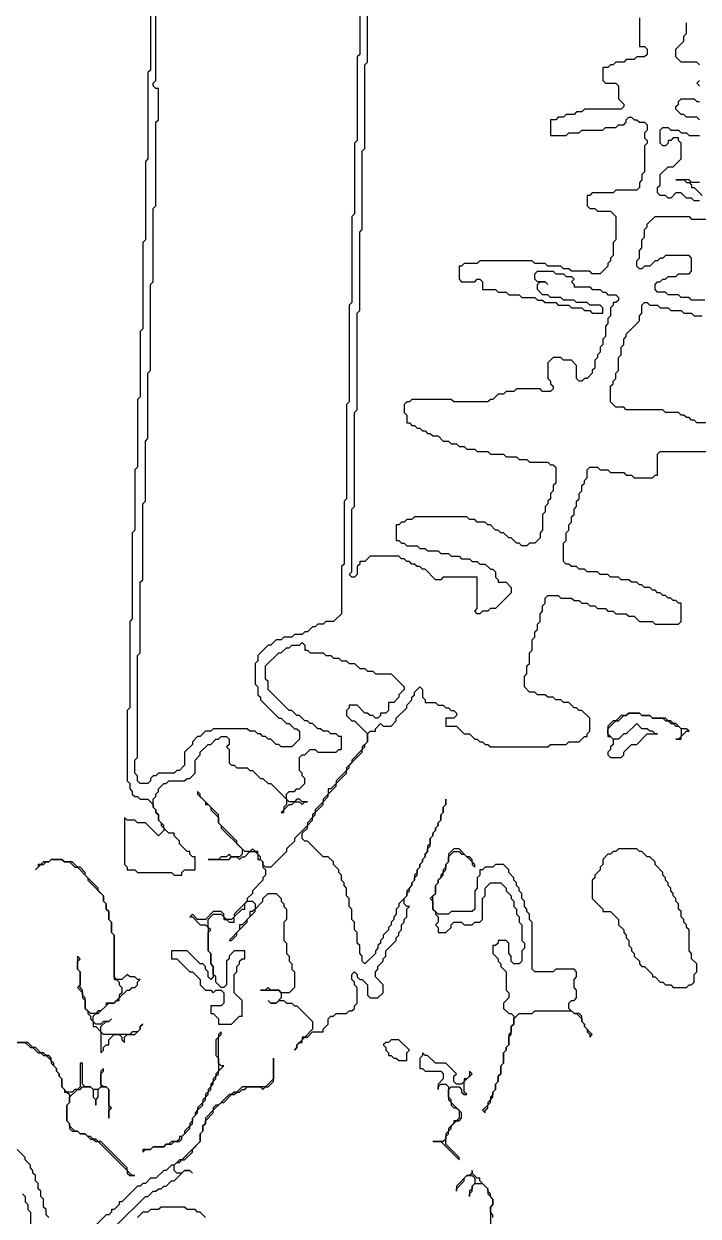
# Model space of a CAD drawing. Header units: metres. Extents: x 0 to 500, y 0 to 703.
# Drawn here: x 408.6 to 440.8, y 111.7 to 168.7 of the extents above; entities that cross this region are included whole.
import ezdxf

# ---------------------------------------------------------------- set-up
doc = ezdxf.new("R2010")
doc.units = ezdxf.units.M

msp = doc.modelspace()

# ---------------------------------------------------------------- linework, layer by layer
for points in [[(438, 169), (438, 167.625), (438.25, 167.625), (438.375, 167.5), (438.375, 167.25), (438.25, 167.125), (437.875, 167.125), (437.75, 167), (437.375, 167), (437.25, 166.875), (436.875, 166.875), (436.75, 166.75), (436.625, 166.75), (436.5, 166.625), (436.25, 166.625), (436.25, 166), (436.375, 165.875), (436.875, 165.875), (437, 165.75), (437, 165.125), (437.25, 164.875), (437.25, 164.75), (437.125, 164.625), (435.375, 164.625), (435.25, 164.5), (435, 164.5), (434.875, 164.375), (434.5, 164.375), (434.375, 164.25), (434.125, 164.25), (434, 164.125), (433.75, 164.125), (433.75, 163.375), (434.5, 163.375), (434.625, 163.5), (435.125, 163.5), (435.25, 163.625), (436.25, 163.625), (436.375, 163.75), (436.875, 163.75), (437, 163.875), (437.25, 163.875), (437.375, 164), (437.375, 164.125), (437.5, 164.25), (437.625, 164.25), (437.75, 164.125), (437.875, 164.125), (438, 164), (438.25, 164), (438.375, 163.875), (438.375, 163.625), (438.25, 163.5), (438.25, 163.25), (438.375, 163.125), (438.375, 163), (438.25, 162.875), (438.25, 161.625), (438.125, 161.5), (438.125, 161.25), (438, 161.125), (438, 160.875), (437.875, 160.75), (436.875, 160.75), (436.75, 160.625), (435.75, 160.625), (435.625, 160.5), (435.5, 160.5), (435.5, 160), (435.625, 159.875), (435.875, 159.875), (436, 159.75), (436.625, 159.75), (436.875, 159.5), (436.875, 158.375), (436.75, 158.25), (436.75, 157.625), (436.625, 157.5), (436.625, 157.375), (436.5, 157.25), (436.5, 157.125), (436.125, 156.75), (435.75, 156.75), (435.625, 156.875), (434.75, 156.875), (434.625, 157), (434.375, 157), (434.25, 157.125), (433.625, 157.125), (433.5, 157.25), (433, 157.25), (432.875, 157.375), (430.375, 157.375), (430.25, 157.25), (429.625, 157.25), (429.5, 157.125), (429.375, 157.125), (429.375, 156.5), (429.5, 156.375), (430.125, 156.375), (430.25, 156.5), (430.375, 156.5), (430.5, 156.375), (430.5, 156), (431.125, 156), (431.25, 155.875), (431.625, 155.875), (431.75, 155.75), (432.25, 155.75), (432.375, 155.625), (433, 155.625), (433.125, 155.5), (433.375, 155.5), (433.5, 155.375), (434, 155.375), (434.125, 155.25), (434.625, 155.25), (434.75, 155.125), (435.25, 155.125), (435.375, 155), (435.625, 155), (435.75, 154.875), (436.25, 154.875), (436.25, 155.125), (436.125, 155.25), (435.625, 155.25), (435.5, 155.375), (435, 155.375), (434.875, 155.5), (434.375, 155.5), (434.25, 155.625), (433.75, 155.625), (433.625, 155.75), (433.375, 155.75), (433.125, 156), (433.125, 156.25), (433.25, 156.375), (433.5, 156.375), (433.625, 156.25), (433.5, 156.375), (433.125, 156.375), (433, 156.5), (433, 156.75), (433.125, 156.875), (433.875, 156.875), (434, 156.75), (434.375, 156.75), (434.5, 156.625), (434.75, 156.625), (434.875, 156.5), (434.75, 156.375), (434.875, 156.25), (434.875, 156.125), (435.625, 156.125), (435.75, 156), (436.125, 156), (436.25, 155.875), (436.375, 155.875), (436.5, 155.75), (436.875, 155.75), (437, 155.625), (437, 155.5), (436.875, 155.375), (436.75, 155.375), (436.75, 155.25), (436.625, 155.125), (436.625, 154.75), (436.5, 154.625), (436.5, 154.375), (436.375, 154.25), (436.375, 153.75), (436.25, 153.625), (436.25, 153.375), (436.125, 153.25), (436.125, 153), (436, 152.875), (436, 152.75), (435.875, 152.625), (435.875, 152.25), (435.75, 152.125), (435.75, 152), (435.5, 151.75), (435.375, 151.75), (435.25, 151.625), (435.125, 151.625), (435, 151.75), (435, 152.375), (434.75, 152.625), (434.375, 152.625), (434.25, 152.75), (433.875, 152.75), (433.625, 152.5), (433.625, 151.75), (433.75, 151.625), (433.75, 151.5), (433.875, 151.375), (433.875, 151.25), (433.75, 151.125), (433.375, 151.125), (433.25, 151.25), (432.125, 151.25), (432, 151.125), (431.625, 151.125), (431.5, 151), (431.25, 151), (431, 150.75), (430.875, 150.75), (430.75, 150.625), (429.125, 150.625), (429, 150.75), (427.125, 150.75), (427, 150.625), (426.875, 150.625), (426.75, 150.5), (426.75, 150.125), (426.875, 150), (426.875, 149.625), (427, 149.625), (427.125, 149.5), (427.25, 149.5), (427.375, 149.375), (427.5, 149.375), (427.625, 149.25), (427.75, 149.25), (427.875, 149.125), (428, 149.125), (428.125, 149), (428.375, 149), (428.625, 148.75), (428.875, 148.75), (429, 148.625), (429.25, 148.625), (429.375, 148.5), (429.625, 148.5), (429.75, 148.375), (430.125, 148.375), (430.25, 148.25), (430.75, 148.25), (430.875, 148.125), (431.5, 148.125), (431.625, 148), (432.125, 148), (432.25, 147.875), (432.625, 147.875), (432.75, 147.75), (433.625, 147.75), (433.75, 147.625), (433.875, 147.625), (434, 147.5), (434, 146.75), (433.875, 146.625), (433.875, 146.375), (433.75, 146.25), (433.75, 146), (433.625, 145.875), (433.625, 145.75), (433.5, 145.625), (433.5, 145.375), (433.375, 145.25), (433.375, 144.5), (433.25, 144.375), (433.25, 144.125), (433, 143.875), (432.75, 143.875), (432.625, 143.75), (432.375, 143.75), (432.25, 143.875), (432.125, 143.875), (431.875, 144.125), (431.75, 144.125), (431.5, 144.375), (431.375, 144.375), (431.25, 144.5), (431.125, 144.5), (430.875, 144.75), (430.75, 144.75), (430.625, 144.875), (430.25, 144.875), (430.125, 145), (429.875, 145), (429.75, 145.125), (427.25, 145.125), (427.125, 145), (426.875, 145), (426.75, 144.875), (426.625, 144.875), (426.5, 144.75), (426.375, 144.75), (426.375, 144), (426.5, 144), (426.625, 143.875), (426.75, 143.875), (426.875, 143.75), (427.375, 143.75), (427.5, 143.625), (427.75, 143.625), (427.875, 143.5), (428.375, 143.5), (428.5, 143.375), (428.875, 143.375), (429, 143.25), (429.375, 143.25), (429.5, 143.125), (429.875, 143.125), (430, 143), (430.25, 143), (430.375, 142.875), (430.625, 142.875), (430.875, 142.625), (431, 142.625), (431.125, 142.5), (431.125, 142.25), (431.25, 142.125), (431.25, 142), (431.625, 142), (431.875, 141.75), (431.875, 141.5), (431.125, 140.75), (430.875, 140.75), (430.75, 140.625), (430.5, 140.625), (430.375, 140.5), (430.25, 140.5), (430.125, 140.625), (430.25, 140.75), (430.25, 142.25), (428.625, 142.25), (428.5, 142.125), (428.25, 142.125), (427.75, 142.625), (427.625, 142.625), (427.5, 142.75), (427.375, 142.75), (427.25, 142.875), (427.125, 142.875), (427, 143), (426.875, 143), (426.75, 143.125), (426.625, 143.125), (426.5, 143.25), (425.125, 143.25), (424.875, 143), (424.625, 143), (424.625, 142.875), (424.5, 142.75), (424.5, 142.375), (424.375, 142.25), (424.25, 142.25), (424.125, 142.375), (424.25, 142.5), (424.25, 145.5), (424.375, 145.625), (424.375, 150.125), (424.5, 150.25), (424.5, 154.875), (424.625, 155), (424.625, 158.75), (424.75, 158.875), (424.75, 162.625), (424.875, 162.75), (424.875, 166.75), (425, 166.875), (425, 173.125)], [(424.625, 170.5), (424.625, 167.25), (424.5, 167.125), (424.5, 163.125), (424.375, 163), (424.375, 159.625), (424.25, 159.5), (424.25, 155.375), (424.125, 155.25), (424.125, 150.625), (424, 150.5), (424, 146), (423.875, 145.875), (423.875, 142.875), (423.75, 142.75), (423.75, 140.5), (423.375, 140.125), (423, 140.125), (422.875, 140), (422.625, 140), (422.5, 139.875), (422.375, 139.875), (422.125, 139.625), (422, 139.625), (421.875, 139.5), (421.5, 139.5), (421.375, 139.375), (421, 139.375), (420.875, 139.25), (420.625, 139.25), (420.375, 139), (420.25, 139), (419.75, 138.5), (419.75, 138.25), (419.625, 138.125), (419.625, 137.125), (419.75, 137), (419.75, 136.625), (419.875, 136.5), (419.875, 136.375), (420.75, 135.5), (420.875, 135.5), (421.125, 135.25), (421.25, 135.25), (421.5, 135), (421.625, 135), (421.75, 134.875), (421.75, 134.5), (421.375, 134.125), (420.875, 134.125), (420.75, 134.25), (420.625, 134.25), (420.375, 134.5), (420.25, 134.5), (420.125, 134.625), (420, 134.625), (419.875, 134.75), (419.75, 134.75), (419.625, 134.875), (419.375, 134.875), (419.25, 135), (417.625, 135), (417.5, 134.875), (417.25, 134.875), (417, 134.625), (416.875, 134.625), (416.625, 134.375), (416.625, 134.25), (416.25, 133.875), (416.25, 133.25), (416, 133), (415.875, 133), (415.75, 132.875), (415, 132.875), (414.875, 132.75), (414.75, 132.75), (414.625, 132.625), (414.625, 132.5), (414.5, 132.375), (414.125, 132.375), (414, 132.5), (414, 132.75), (413.875, 132.875), (413.875, 133.5), (414, 133.625), (414, 138.5), (414.125, 138.625), (414.125, 142), (414.25, 142.125), (414.25, 145.75), (414.375, 145.875), (414.375, 148.75), (414.5, 148.875), (414.5, 152), (414.625, 152.125), (414.625, 156.25), (414.75, 156.375), (414.75, 159.875), (414.875, 160), (414.875, 164), (415, 164.125), (415, 165.625), (414.875, 165.625), (414.75, 165.75), (414.75, 165.875), (414.875, 166), (414.875, 169.375)], [(414.625, 169.625), (414.625, 166.5), (414.5, 166.375), (414.5, 162.25), (414.375, 162.125), (414.375, 158.375), (414.25, 158.25), (414.25, 154.125), (414.125, 154), (414.125, 150.875), (414, 150.75), (414, 147.5), (413.875, 147.375), (413.875, 144.5), (413.75, 144.375), (413.75, 140.25), (413.625, 140.125), (413.625, 136), (413.5, 135.875), (413.5, 132.5), (413.625, 132.375), (413.625, 132.125), (413.75, 132), (413.75, 131.875), (413.875, 131.75), (414, 131.75), (414.125, 131.625), (414.5, 131.625), (414.75, 131.375), (414.75, 131.25), (414.875, 131.125), (414.875, 131), (415, 130.875), (415, 130.625), (415.125, 130.5), (415.125, 130.375), (415.25, 130.25), (415.25, 130.125), (415, 129.875), (414.375, 130.5), (414, 130.5), (413.875, 130.625), (413.5, 130.625), (413.375, 130.75), (413.375, 128.5), (413.5, 128.375), (413.5, 128.25), (413.875, 128.25), (414, 128.125), (415.625, 128.125), (415.75, 128), (416.125, 128), (416.125, 128.125), (416.25, 128.25), (416.75, 128.25), (416.75, 128.875), (416.625, 128.875), (416.5, 129), (416.5, 129.125), (416.375, 129.125), (416, 129.5), (416, 129.625), (415.75, 129.875), (415.75, 130), (415.5, 130), (415.25, 130.25), (415.25, 130.375), (415, 130.625), (415, 130.875), (414.875, 131), (414.875, 131.125), (414.75, 131.25), (414.75, 131.625), (414.875, 131.75), (414.875, 131.875), (415, 132), (415, 132.125), (415.25, 132.375), (415.375, 132.375), (415.5, 132.5), (416.25, 132.5), (416.375, 132.625), (416.5, 132.625), (416.75, 132.875), (416.75, 133.5), (417, 133.75), (417, 133.875), (417.375, 134.25), (417.5, 134.25), (417.75, 134.5), (417.875, 134.5), (418, 134.625), (418.25, 134.625), (418.375, 134.5), (418.375, 134.25), (418.25, 134.125), (418.375, 134), (418.375, 133.375), (418.5, 133.25), (418.625, 133.25), (418.75, 133.125), (419.25, 133.125), (419.375, 133), (419.5, 133), (419.875, 132.625), (420, 132.625), (420.25, 132.375), (420.375, 132.375), (421.125, 131.625), (421.125, 131.375), (421, 131.25), (421, 131.125), (420.875, 131), (421, 131), (421, 131.125), (421.25, 131.375), (421.375, 131.375), (421.5, 131.5), (421.75, 131.5), (421.875, 131.375), (422, 131.5), (422.125, 131.5), (421.875, 131.5), (421.75, 131.625), (421.625, 131.625), (421.5, 131.5), (421.25, 131.5), (421.125, 131.625), (421.125, 131.875), (421.25, 132), (421.5, 132), (421.625, 132.125), (421.75, 132.125), (422, 132.375), (422, 132.625), (421.875, 132.75), (421.875, 132.875), (421.75, 133), (421.75, 133.625), (421.875, 133.75), (422, 133.75), (422.25, 134), (422.5, 134), (422.625, 133.875), (423.5, 133.875), (423.625, 134), (423.75, 134), (423.75, 134.625), (423.625, 134.625), (423.5, 134.75), (423.25, 134.75), (423.125, 134.875), (422.875, 134.875), (422.75, 135), (422.625, 135), (422.375, 135.25), (422.25, 135.25), (422.125, 135.375), (422, 135.375), (421.75, 135.625), (421.625, 135.625), (421.375, 135.875), (421.25, 135.875), (420.25, 136.875), (420.25, 137.25), (420.125, 137.375), (420.125, 138), (420.75, 138.625), (420.875, 138.625), (421.125, 138.875), (421.25, 138.875), (421.375, 139), (421.75, 139), (421.875, 139.125), (422, 139), (422, 138.75), (422.125, 138.75), (422.25, 138.625), (422.875, 138.625), (423, 138.5), (423.25, 138.5), (423.375, 138.375), (423.625, 138.375), (423.75, 138.25), (424, 138.25), (424.125, 138.125), (424.375, 138.125), (424.625, 137.875), (424.875, 137.875), (425, 137.75), (425.25, 137.75), (425.375, 137.625), (426.125, 137.625), (426.75, 137), (426.75, 136.875), (426.5, 136.625), (426.5, 136.5), (426.25, 136.25), (426, 136.25), (426, 135.875), (425.875, 135.75), (425.625, 135.75), (425.625, 135.625), (425.5, 135.5), (425.375, 135.5), (425.25, 135.625), (425.125, 135.625), (425, 135.75), (424.875, 135.75), (424.5, 136.125), (424.125, 136.125), (424.125, 136), (424, 135.875), (424, 135.625), (424.25, 135.375), (424.375, 135.375), (425, 134.75), (425, 134.375), (424.75, 134.125), (424.75, 134), (424.25, 133.5), (424.25, 133.375), (424, 133.125), (424, 133), (423.5, 132.5), (423.5, 132.375), (423.25, 132.125), (423.125, 132.125), (423.125, 131.875), (422.875, 131.625), (422.875, 131.5), (422.5, 131.125), (422.5, 131), (422.375, 130.875), (422.375, 130.75), (422.125, 130.5), (422.125, 130.375), (421.5, 129.75), (421.5, 129.625), (421.125, 129.25), (421.125, 129.125), (420.375, 128.375), (420.125, 128.375), (420, 128.5), (420, 128.625), (419.875, 128.75), (419.875, 128.875), (419.75, 129), (419.75, 129.125), (419.625, 129.125), (419.5, 129.25), (419.375, 129.125), (419.125, 129.125), (418.75, 129.5), (418.75, 129.625), (417.875, 130.5), (417.875, 130.875), (417, 131.75), (417, 131.875), (416.875, 132), (416.875, 131.875), (417.25, 131.5), (417.25, 131.375), (417.375, 131.375), (417.5, 131.25), (417.5, 131.125), (417.875, 130.75), (417.875, 130.5), (418, 130.375), (418, 130.25), (419, 129.25), (419, 129), (418.875, 128.875), (418.5, 128.875), (418.375, 129), (418.25, 128.875), (418, 128.875), (417.875, 128.75), (417.375, 128.75), (418.375, 128.75), (418.5, 128.875), (418.75, 128.875), (418.875, 128.75), (419, 128.875), (419.125, 128.875), (419.375, 129.125), (419.625, 129.125), (419.75, 129), (419.75, 128.75), (419.875, 128.75), (420, 128.625), (420, 128.375), (420.125, 128.25), (420.125, 128), (420, 127.875), (420, 127.75), (419.5, 127.25), (419.5, 127.125), (419.25, 126.875), (419.25, 126.75), (418.625, 126.125), (418.625, 126), (418.5, 125.875), (418.25, 125.875), (418.125, 126), (418.125, 126.125), (418, 126.25), (417.625, 126.25), (417.25, 125.875), (416.875, 125.875), (416.625, 126.125), (416.5, 126), (416.625, 126), (417, 125.625), (417.25, 125.625), (417.375, 125.5), (417.375, 124.375), (417.5, 124.25), (417.5, 123.75), (417.625, 123.625), (417.625, 123.125), (417.5, 123), (417.375, 123.125), (417.375, 123.375), (417.25, 123.5), (417.25, 123.625), (417.125, 123.75), (417, 123.75), (416.375, 124.375), (415.625, 124.375), (415.625, 124), (415.875, 124), (416.5, 123.375), (416.625, 123.375), (417, 123), (417, 122.75), (417.25, 122.5), (417.5, 122.5), (417.625, 122.375), (417.75, 122.5), (418, 122.5), (418.125, 122.375), (418.125, 121.875), (418, 121.75), (417.5, 121.75), (417.5, 121.375), (417.625, 121.375), (417.875, 121.125), (417.875, 120.875), (418.5, 120.875), (418.875, 121.25), (419, 121.25), (419, 122), (418.625, 122.375), (418.625, 123.25), (418.75, 123.375), (418.75, 123.625), (418.875, 123.75), (418.875, 123.875), (419, 124), (419.125, 124), (419.125, 124.375), (418.625, 124.375), (418.375, 124.125), (418.375, 124), (418.25, 123.875), (418.25, 122.75), (418.125, 122.625), (418, 122.625), (417.75, 122.875), (417.75, 123.125), (417.625, 123.25), (417.625, 123.625), (417.5, 123.75), (417.5, 124.25), (417.375, 124.375), (417.375, 125.25), (417.5, 125.375), (417.375, 125.5), (417.375, 125.875), (417.625, 126.125), (418, 126.125), (418.125, 126), (418.125, 125.875), (418.25, 125.875), (418.375, 125.75), (418.625, 125.75), (418.625, 126), (419, 126.375), (419.125, 126.375), (419.125, 126.625), (419.25, 126.75), (419.5, 126.75), (419.625, 126.625), (419.625, 126.375), (419.5, 126.25), (419.375, 126.25), (419.375, 126), (419, 125.625), (418.875, 125.625), (418.875, 125.375), (418.375, 124.875), (418.5, 124.875), (418.75, 125.125), (418.75, 125.25), (419.25, 125.75), (419.25, 125.875), (419.625, 126.25), (419.625, 126.375), (420, 126.75), (420, 126.875), (420.25, 127.125), (420.625, 127.125), (420.875, 126.875), (420.875, 126.75), (421, 126.625), (421, 126.5), (421.125, 126.375), (421.125, 125.875), (421, 125.75), (421, 124.875), (421.125, 124.75), (421.125, 124.25), (421.25, 124.125), (421.25, 123.875), (421.375, 123.75), (421.375, 123.5), (421.5, 123.375), (421.5, 122.625), (421.25, 122.375), (420.875, 122.375), (420.75, 122.5), (420.375, 122.5), (420.25, 122.625), (420.125, 122.5), (419.875, 122.5), (420.75, 122.5), (420.875, 122.375), (420.875, 122.125), (420.625, 121.875), (420.375, 121.875), (420.25, 122), (420.375, 121.875), (420.625, 121.875), (420.75, 122), (421, 122), (421.125, 121.875), (421.375, 121.875), (421.5, 121.75), (421.625, 121.75), (422.375, 121), (422.375, 120.625), (422, 120.25), (421.875, 120.25), (421.875, 120.125), (421.625, 119.875), (421.625, 119.75), (421.5, 119.625), (421.625, 119.75), (421.625, 119.875), (421.75, 120), (421.875, 120), (421.875, 120.125), (422, 120.25), (422.125, 120.25), (422.375, 120.5), (422.875, 120.5), (422.875, 120.625), (423.125, 120.875), (423.125, 121.125), (423.25, 121.25), (423.375, 121.25), (423.5, 121.375), (424, 121.375), (424.125, 121.5), (424.25, 121.5), (424.375, 121.625), (424.375, 121.75), (424.5, 121.875), (424.5, 122.625), (424.375, 122.75), (424.375, 122.875), (424.25, 123), (424.25, 123.25), (424.375, 123.375), (424.5, 123.25), (424.5, 123.125), (424.625, 123), (424.75, 123), (425, 122.75), (425, 122.25), (425.125, 122.125), (425.5, 122.125), (425.75, 122.375), (425.75, 122.75), (425.375, 123.125), (425.375, 123.375), (425.5, 123.5), (425.5, 123.625), (425.75, 123.875), (425.75, 124), (425.875, 124.125), (425.875, 124.375), (426.375, 124.875), (426.375, 125), (426.5, 125.125), (426.5, 125.25), (426.625, 125.375), (426.625, 125.625), (426.75, 125.75), (426.75, 125.875), (426.875, 126), (426.875, 126.375), (427, 126.5), (426.875, 126.5), (426.75, 126.625), (426.75, 126.875), (426.875, 127), (426.875, 127.125), (427, 127.25), (427, 127.375), (427.125, 127.5), (427.125, 127.625), (427.25, 127.75), (427.25, 127.875), (427.375, 128), (427.375, 128.25), (427.5, 128.375), (427.5, 128.5), (427.625, 128.625), (427.625, 128.75), (427.75, 128.875), (427.75, 129), (427.875, 129.125), (427.875, 129.25), (428, 129.375), (428, 129.75), (428.125, 129.875), (428.125, 130), (428.25, 130.125), (428.25, 130.25), (428.375, 130.375), (428.375, 130.5), (428.5, 130.625), (428.5, 130.875), (428.625, 131), (428.625, 131.25), (428.75, 131.375), (428.75, 131.625), (428.75, 131.375), (428.625, 131.25), (428.625, 131), (428.5, 130.875), (428.5, 130.625), (428.375, 130.5), (428.375, 130.375), (428.25, 130.25), (428.25, 130.125), (428.125, 130), (428.125, 129.875), (428, 129.75), (428, 129.5), (427.875, 129.375), (427.875, 129.125), (427.75, 129), (427.75, 128.875), (427.625, 128.75), (427.625, 128.625), (427.5, 128.5), (427.5, 128.375), (427.375, 128.25), (427.375, 128.125), (427.25, 128), (427.25, 127.75), (427.125, 127.625), (427.125, 127.5), (426.875, 127.25), (426.875, 127), (426.5, 126.625), (426.5, 126.5), (426.375, 126.375), (426.375, 126.125), (426.25, 126), (426.25, 125.875), (426.125, 125.75), (426.125, 125.625), (426, 125.5), (426, 125.375), (425.75, 125.125), (425.75, 125), (425.625, 124.875), (425.625, 124.75), (425.5, 124.625), (425.5, 124.5), (425.375, 124.375), (425.375, 124.25), (424.875, 123.75), (424.75, 123.875), (424.75, 124.125), (424.625, 124.25), (424.625, 124.625), (424.5, 124.75), (424.5, 125.25), (424.375, 125.375), (424.375, 125.75), (424.25, 125.875), (424.25, 126.375), (424.125, 126.5), (424.125, 126.875), (424, 127), (424, 127.375), (423.875, 127.5), (423.875, 127.625), (423.75, 127.75), (423.75, 128), (423.625, 128.125), (423.625, 128.25), (423.375, 128.5), (423.375, 128.625), (423.125, 128.875), (422.875, 128.875), (422.125, 129.625), (422, 129.625), (421.875, 129.75), (421.875, 130), (422.125, 130.25), (422.125, 130.375), (422.375, 130.625), (422.375, 130.75), (422.5, 130.875), (422.5, 131), (422.875, 131.375), (422.875, 131.5), (423.125, 131.75), (423.125, 131.875), (423.5, 132.25), (423.5, 132.375), (424, 132.875), (424, 133), (424.125, 133.125), (424.125, 133.25), (424.75, 133.875), (424.75, 134), (424.875, 134.125), (424.875, 134.25), (425, 134.375), (425, 134.75), (425.125, 134.875), (425.375, 134.875), (425.375, 135), (425.625, 135.25), (425.75, 135.125), (426.125, 135.125), (426.375, 135.375), (426.375, 135.5), (426.875, 136), (426.875, 136.125), (427.125, 136.375), (427.125, 136.5), (427.25, 136.625), (427.25, 136.75), (427.5, 137), (427.625, 136.875), (427.625, 136.5), (427.75, 136.375), (427.75, 136.25), (428.25, 136.25), (428.375, 136.125), (428.625, 136.125), (428.75, 136), (428.875, 136), (429, 135.875), (429.125, 135.875), (429.25, 135.75), (429.25, 135.625), (429.125, 135.5), (428.75, 135.5), (428.75, 135.125), (429.25, 135.125), (429.625, 134.75), (429.875, 134.75), (430.125, 134.5), (430.25, 134.5), (430.375, 134.375), (430.5, 134.375), (430.625, 134.25), (430.75, 134.25), (430.875, 134.125), (433.625, 134.125), (433.75, 134.25), (434.5, 134.25), (434.625, 134.375), (435.125, 134.375), (435.375, 134.625), (435.5, 134.625), (435.5, 134.75), (435.625, 134.875), (435.625, 135.5), (435.25, 135.875), (435.125, 135.875), (435, 136), (434.875, 136), (434.625, 136.25), (434.375, 136.25), (434.25, 136.375), (434, 136.375), (433.875, 136.5), (433.625, 136.5), (433.5, 136.625), (433.125, 136.625), (433, 136.75), (432.75, 136.75), (432.5, 137), (432.5, 137.5), (432.625, 137.625), (432.625, 138), (432.75, 138.125), (432.75, 138.625), (432.875, 138.75), (432.875, 139.25), (433, 139.375), (433, 139.625), (433.125, 139.75), (433.125, 140), (433.25, 140.125), (433.25, 140.5), (433.375, 140.625), (433.375, 140.875), (433.5, 141), (433.5, 141.25), (433.625, 141.375), (434.125, 141.375), (434.25, 141.25), (434.75, 141.25), (434.875, 141.125), (435.125, 141.125), (435.25, 141), (435.5, 141), (435.625, 140.875), (435.875, 140.875), (436, 140.75), (436.375, 140.75), (436.5, 140.625), (436.75, 140.625), (436.875, 140.5), (437.375, 140.5), (437.5, 140.375), (437.75, 140.375), (438, 140.125), (438.625, 140.125), (438.75, 140), (439.875, 140), (440, 140.125), (440, 141), (439.875, 141), (439.75, 141.125), (439.625, 141.125), (439.5, 141.25), (439.375, 141.25), (439.25, 141.375), (439.125, 141.375), (439, 141.5), (438.875, 141.5), (438.75, 141.625), (438.625, 141.625), (438.5, 141.75), (438.25, 141.75), (438.125, 141.875), (438, 141.875), (437.875, 142), (437.625, 142), (437.5, 142.125), (437.125, 142.125), (437, 142.25), (436.625, 142.25), (436.5, 142.375), (436.125, 142.375), (436, 142.5), (435.5, 142.5), (435.375, 142.625), (435.125, 142.625), (435, 142.75), (434.75, 142.75), (434.625, 142.875), (434.5, 142.875), (434.375, 143), (434.375, 143.875), (434.5, 144), (434.5, 144.375), (434.625, 144.5), (434.625, 144.75), (434.75, 144.875), (434.75, 145.125), (434.875, 145.25), (434.875, 145.5), (435, 145.625), (435, 145.875), (435.125, 146), (435.125, 146.25), (435.25, 146.375), (435.25, 146.625), (435.375, 146.75), (435.375, 146.875), (435.5, 147), (435.5, 147.375), (435.625, 147.5), (436, 147.5), (436.125, 147.375), (436.5, 147.375), (436.625, 147.25), (437.25, 147.25), (437.375, 147.125), (437.625, 147.125), (437.75, 147), (438.625, 147), (438.75, 147.125), (438.875, 147.125), (438.875, 148.125), (439, 148.25), (442.875, 148.25)], [(440.875, 166.75), (440.75, 166.875), (440, 166.875), (439.75, 167.125), (439.75, 167.5), (440.125, 167.875), (440.125, 168.125), (440.25, 168.25), (440.25, 168.75)], [(440.875, 165.75), (440.75, 165.875), (440.875, 166)], [(440.875, 164.125), (440.75, 164.25), (440.25, 164.25), (440.125, 164.375), (440, 164.375), (439.75, 164.625), (439.75, 164.75), (439.875, 164.875), (439.875, 165), (440, 165.125), (440.625, 165.125), (440.75, 165), (440.875, 165)], [(440.875, 160.25), (440.625, 160.25), (440.5, 160.375), (440.25, 160.375), (440, 160.625), (439.75, 160.625), (439.5, 160.375), (439.375, 160.375), (439.25, 160.5), (439, 160.5), (438.875, 160.625), (438.875, 160.875), (439, 161), (439, 161.5), (439.375, 161.875), (439.625, 161.875), (440, 162.25), (440, 163), (439.875, 163.125), (439.875, 163.25), (439.625, 163.25), (439.5, 163.125), (439.375, 163.125), (439.375, 163), (439.25, 162.875), (439.125, 162.875), (439, 163), (439, 163.625), (439.125, 163.75), (439.375, 163.75), (439.5, 163.625), (439.875, 163.625), (440, 163.5), (440.25, 163.5), (440.375, 163.375), (440.875, 163.375)], [(440.875, 161.125), (440.5, 161.125), (440.375, 161.25), (439.75, 161.25), (440.125, 161.25), (440.25, 161.125), (440.375, 161.125), (440.5, 161), (440.5, 160.875), (440.625, 160.875), (441, 160.5)], [(441.125, 155.5), (440.5, 155.5), (440.375, 155.625), (440, 155.625), (439.875, 155.75), (439.375, 155.75), (439.25, 155.875), (438.875, 155.875), (438.75, 156), (438.75, 156.25), (438.875, 156.375), (439, 156.375), (439.125, 156.5), (439.25, 156.5), (439.375, 156.625), (439.75, 156.625), (439.875, 156.75), (440.375, 156.75), (440.5, 156.875), (440.5, 157.5), (440.375, 157.625), (439.25, 157.625), (439.125, 157.5), (439, 157.5), (438.875, 157.375), (438.75, 157.375), (438.5, 157.125), (438.25, 157.125), (438.125, 157), (438, 157), (437.875, 157.125), (437.875, 157.375), (438, 157.5), (438, 157.875), (438.125, 158), (438.125, 158.375), (438.25, 158.5), (438.25, 158.875), (438.375, 159), (438.375, 159.125), (438.75, 159.5), (440.375, 159.5), (440.5, 159.375), (441.375, 159.375)], [(442, 149.625), (440.75, 149.625), (440.625, 149.75), (440.5, 149.75), (440.375, 149.875), (440.25, 149.875), (440.125, 150), (440, 150), (439.875, 150.125), (439.25, 150.125), (439.125, 150.25), (437.375, 150.25), (437.25, 150.375), (436.875, 150.375), (436.625, 150.625), (436.625, 151.375), (436.75, 151.5), (436.75, 151.625), (436.875, 151.75), (436.875, 152), (437, 152.125), (437, 152.75), (437.125, 152.875), (437.125, 153.25), (437.25, 153.375), (437.25, 153.625), (437.375, 153.75), (437.375, 153.875), (438, 154.5), (438, 154.75), (438.125, 154.875), (438.125, 155.25), (438.25, 155.375), (438.375, 155.375), (438.5, 155.25), (438.875, 155.25), (439, 155.125), (439.375, 155.125), (439.5, 155), (440, 155), (440.125, 154.875), (440.5, 154.875), (440.625, 154.75), (441, 154.75)], [(408.25, 120), (408.625, 120), (408.875, 119.75), (409, 119.75), (409.25, 119.5), (409.375, 119.5), (409.5, 119.375), (409.625, 119.375), (409.875, 119.125), (409.875, 119), (410.125, 118.75), (410.125, 118.625), (410.25, 118.5), (410.25, 118.375), (410.375, 118.25), (410.375, 117.875), (410.5, 117.75), (410.5, 117.625), (410.625, 117.625), (410.75, 117.5), (410.75, 117.125), (410.625, 117), (410.625, 116.25), (410.75, 116.125), (410.75, 115.875), (410.875, 115.75), (411.125, 115.75), (411.25, 115.625), (411.5, 115.625), (411.75, 115.375), (411.875, 115.375), (412, 115.25), (412.125, 115.25), (413.5, 113.875), (413.5, 113.75), (413.625, 113.625), (413.875, 113.625), (413.75, 113.625), (413.5, 113.875), (413.5, 114), (412.25, 115.25), (412.125, 115.25), (412, 115.375), (411.875, 115.375), (411.75, 115.5), (411.625, 115.5), (411.5, 115.625), (411.25, 115.625), (411.125, 115.75), (411, 115.75), (410.75, 116), (410.75, 116.125), (410.625, 116.25), (410.625, 117), (410.75, 117.125), (410.75, 117.375), (411.125, 117.75), (411.25, 117.75), (411.375, 117.875), (411.75, 117.875), (411.875, 117.75), (411.875, 117.375), (412, 117.25), (412, 117), (412, 117.25), (412.125, 117.375), (412.125, 117.75), (412.25, 117.875), (412.5, 117.875), (412.625, 117.75), (412.625, 116.375), (412.625, 116.75), (412.75, 116.875), (412.625, 117), (412.625, 117.75), (412.5, 117.875), (412.375, 117.875), (412.25, 118), (412.25, 118.5), (412.375, 118.625), (412.375, 118.75), (412.25, 118.625), (412.25, 117.875), (412.125, 117.75), (411.875, 117.75), (411.75, 117.875), (411.5, 117.875), (411.375, 118), (411.375, 119), (411.25, 119), (411.25, 117.875), (411.125, 117.75), (411, 117.75), (410.875, 117.625), (410.625, 117.625), (410.375, 117.875), (410.375, 118.25), (410.25, 118.375), (410.25, 118.5), (410.125, 118.625), (410.125, 118.75), (410, 118.875), (410, 119), (409.875, 119.125), (409.875, 119.25), (409.75, 119.375), (409.625, 119.375), (409.5, 119.5), (409.375, 119.5), (409.125, 119.75), (409, 119.75), (408.75, 120), (408.25, 120)], [(413, 111.25), (414.375, 112.625), (414.5, 112.625), (414.75, 112.875), (414.875, 112.875), (415, 113), (415.125, 113), (415.25, 113.125), (415.375, 113.125), (415.625, 113.375), (415.75, 113.375), (416.25, 113.875), (416.5, 113.875), (416.625, 113.75), (416.5, 113.875), (416.25, 113.875), (416.125, 113.75), (415.875, 113.75), (415.75, 113.875), (415.75, 114.125), (415.875, 114.25), (416, 114.25), (416.125, 114.375), (416.25, 114.375), (416.625, 114.75), (416.625, 114.875), (417, 115.25), (417, 115.625), (417.125, 115.75), (417.125, 116), (417.25, 116.125), (417.25, 116.25), (417.625, 116.625), (417.625, 116.75), (418, 117.125), (418.125, 117.125), (418.5, 117.5), (418.625, 117.5), (418.75, 117.625), (418.875, 117.625), (419, 117.75), (419.125, 117.75), (419.25, 117.875), (419.875, 117.875), (420, 117.75), (420.125, 117.875), (420.25, 117.875), (420.5, 118.125), (420.5, 119.25), (420.5, 118.25), (420.125, 117.875), (419, 117.875), (418.75, 117.625), (418.625, 117.625), (418.5, 117.5), (418.375, 117.5), (417.875, 117), (417.75, 117), (417.625, 116.875), (417.625, 116.75), (417.25, 116.375), (417.25, 116.125), (417.125, 116), (417.125, 115.75), (417, 115.625), (417, 115.25), (416.125, 114.375), (416, 114.375), (415.75, 114.125), (415.625, 114.125), (415.375, 113.875), (415.25, 113.875), (414.875, 113.5), (414.625, 113.5), (414.375, 113.25), (414.25, 113.25), (414.125, 113.125), (414, 113.125), (413.25, 112.375), (413.125, 112.375), (413.125, 112.25), (412.875, 112), (412.75, 112), (412.75, 111.875), (412.625, 111.75), (412.5, 111.75), (411.625, 110.875)], [(409.75, 111.625), (409.625, 111.75), (409.625, 112), (409.5, 112.125), (409.5, 112.5), (409.375, 112.625), (409.375, 112.875), (409.25, 113), (409.25, 113.25), (409.125, 113.375), (409.125, 113.625), (409, 113.75), (409, 113.875), (408.875, 114), (408.875, 114.125), (408.625, 114.375), (408.625, 114.5), (408.25, 114.875)], [(431, 111.625), (431, 111.75), (430.875, 111.875), (430.875, 112.125), (431, 112.25), (431, 112.5), (430.875, 112.625), (430.875, 112.75), (430.75, 112.875), (430.75, 113), (430.375, 113.375), (430.375, 113.5), (430.25, 113.5), (430, 113.75), (430, 113.875), (430, 113.75), (429.875, 113.625), (429.75, 113.625), (429.25, 113.125), (429.25, 112.875), (429.25, 113), (429.625, 113.375), (429.625, 113.5), (429.75, 113.625), (430, 113.625), (430.125, 113.5), (430.125, 113.25), (430, 113.125), (430, 113), (429.875, 112.875), (429.875, 112.625), (429.875, 112.75), (430, 112.875), (430, 113.125), (430.125, 113.25), (430.5, 113.25), (430.75, 113), (430.75, 112.75), (431, 112.5), (431, 112.25), (430.875, 112.125), (430.875, 111.25)], [(408.5, 112.75), (408.625, 112.625), (408.625, 112.375), (408.75, 112.25), (408.75, 112), (408.875, 111.875), (408.875, 111.25)], [(417.25, 111.625), (417, 111.875), (416.875, 111.875), (416.75, 112), (416.375, 112), (416.25, 112.125), (415.125, 112.125), (415, 112), (414.625, 112), (414.5, 111.875), (414.25, 111.875), (414, 111.625)]]:
    msp.add_lwpolyline(points)
for points in [[(437.5, 135.75), (437.375, 135.625), (437.125, 135.625), (436.875, 135.375), (436.75, 135.375), (436.5, 135.125), (436.5, 134.625), (436.625, 134.625), (436.75, 134.5), (436.75, 134.25), (436.625, 134.125), (436.625, 134), (436.5, 133.875), (436.5, 133.75), (436.625, 133.625), (437.125, 133.625), (437.25, 133.75), (437.25, 133.875), (437.625, 134.25), (437.875, 134.25), (438.375, 134.75), (438.875, 134.75), (438.75, 134.75), (438.625, 134.875), (438.5, 134.875), (438.375, 135), (438.125, 135), (437.875, 135.25), (437.375, 134.75), (437.25, 134.75), (437, 134.5), (436.75, 134.5), (436.5, 134.75), (436.5, 135), (436.875, 135.375), (437, 135.375), (437.25, 135.625), (437.375, 135.625), (437.5, 135.75), (438, 135.75), (438.125, 135.625), (438.5, 135.625), (438.625, 135.5), (439.125, 135.5), (439.25, 135.375), (439.375, 135.375), (439.5, 135.25), (439.625, 135.25), (439.75, 135.125), (439.875, 135.125), (440, 135), (440, 134.625), (439.875, 134.5), (439.75, 134.5), (440, 134.5), (440, 134.625), (440.25, 134.875), (440.375, 134.875), (440.25, 135), (440, 135), (439.75, 135.25), (439.625, 135.25), (439.5, 135.375), (439.375, 135.375), (439.25, 135.5), (438.625, 135.5), (438.5, 135.625), (438.125, 135.625), (438, 135.75)], [(429.125, 129.25), (428.875, 129), (428.875, 128.625), (428.75, 128.5), (428.75, 128.375), (428.625, 128.25), (428.625, 128.125), (428.5, 128), (428.5, 127.875), (428.375, 127.75), (428.375, 127.625), (428.25, 127.5), (428.25, 127.125), (428, 126.875), (428.125, 126.75), (428.125, 126.375), (428.25, 126.25), (428.25, 126.125), (428.375, 126), (428.375, 125.75), (428.25, 125.625), (428.375, 125.5), (428.375, 125.25), (428.75, 125.25), (429, 125.5), (429, 125.625), (429.125, 125.75), (429.5, 125.75), (429.625, 125.625), (430, 125.625), (430.125, 125.75), (430.375, 125.75), (430.5, 125.875), (430.5, 126.875), (430.625, 127), (430.625, 127.375), (430.875, 127.625), (431.375, 127.625), (431.625, 127.375), (431.625, 127.25), (431.875, 127), (431.875, 126.875), (432, 126.75), (432, 126.5), (432.125, 126.375), (432.125, 126.125), (432.25, 126), (432.25, 125.75), (432.375, 125.625), (432.375, 124.875), (432.5, 124.75), (432.5, 124.5), (432.375, 124.375), (432.375, 123.875), (432.25, 123.75), (432, 123.75), (431.875, 123.875), (431.875, 124.125), (431.75, 124.25), (431.75, 124.75), (431.625, 124.875), (431.25, 124.875), (431.25, 124.75), (431.125, 124.625), (431, 124.625), (431, 124.25), (431.25, 124), (431.25, 123.875), (431.375, 123.75), (431.375, 123.625), (431.625, 123.375), (431.625, 122.5), (431.75, 122.375), (431.75, 122.125), (431.5, 121.875), (431.5, 121.625), (431.75, 121.375), (431.875, 121.375), (432, 121.25), (432, 120.875), (431.875, 120.75), (431.875, 120.5), (431.75, 120.375), (431.75, 119.875), (431.625, 119.75), (431.625, 119.625), (431.5, 119.5), (431.5, 119), (431.375, 118.875), (431.375, 118.5), (431.25, 118.375), (431.25, 118.125), (431.125, 118), (431.125, 117.75), (431, 117.625), (431, 117.5), (430.875, 117.375), (430.875, 117.25), (430.75, 117.125), (430.75, 117), (430.5, 116.75), (430.625, 116.625), (430.625, 116.75), (430.75, 116.875), (430.75, 117), (430.875, 117.125), (430.875, 117.25), (431, 117.375), (431, 117.625), (431.125, 117.75), (431.125, 118), (431.25, 118.125), (431.25, 118.375), (431.375, 118.5), (431.375, 118.875), (431.5, 119), (431.5, 119.5), (431.625, 119.625), (431.625, 119.75), (431.75, 119.875), (431.75, 120.25), (431.875, 120.375), (431.875, 120.75), (432, 120.875), (432, 121.125), (432.25, 121.375), (432.875, 121.375), (433, 121.5), (434.75, 121.5), (434.875, 121.375), (435, 121.375), (435.25, 121.125), (435.25, 121), (435.375, 120.875), (435.375, 120.75), (435.5, 120.625), (435.5, 120.5), (435.625, 120.375), (435.625, 120.25), (435.75, 120.375), (435.375, 120.75), (435.375, 120.875), (435.25, 121), (435.25, 121.25), (435.125, 121.375), (434.875, 121.375), (434.625, 121.625), (434.625, 121.875), (434.75, 122), (434.875, 122), (435, 122.125), (435, 122.5), (434.875, 122.625), (434.875, 123), (435, 123.125), (435, 123.375), (434.875, 123.5), (434, 123.5), (433.875, 123.375), (433, 123.375), (432.875, 123.5), (432.875, 125.75), (432.75, 125.875), (432.75, 126.125), (432.625, 126.25), (432.625, 126.375), (432.5, 126.5), (432.5, 126.75), (432.375, 126.875), (432.375, 127.125), (432.25, 127.25), (432.25, 127.375), (432.125, 127.5), (432.125, 127.625), (432, 127.75), (432, 127.875), (431.75, 128.125), (431.75, 128.25), (431.5, 128.5), (431.125, 128.5), (431, 128.375), (430.625, 128.375), (430.5, 128.25), (430.375, 128.25), (430.375, 128), (430.25, 127.875), (430.25, 127.375), (430.125, 127.25), (430.125, 126.375), (430, 126.25), (429, 126.25), (428.875, 126.125), (428.375, 126.125), (428.125, 126.375), (428.125, 127), (428.25, 127.125), (428.25, 127.5), (428.375, 127.625), (428.375, 127.75), (428.625, 128), (428.625, 128.125), (428.75, 128.25), (428.75, 128.5), (428.875, 128.625), (428.875, 128.875), (429.125, 129.125), (429.375, 129.125), (429.5, 129), (429.625, 129), (430, 128.625), (430, 128.5), (430.125, 128.375), (430.125, 128.5), (430, 128.625), (430, 128.75), (429.875, 128.875), (429.75, 128.875), (429.375, 129.25)], [(437, 129.25), (436.875, 129.125), (436.75, 129.125), (436.625, 129), (436.5, 129), (436.25, 128.75), (436.25, 128.5), (436.125, 128.375), (436.125, 128.25), (435.875, 128), (435.875, 127.875), (435.75, 127.75), (435.75, 126.875), (436.25, 126.375), (436.25, 126.25), (436.625, 126.25), (437, 125.875), (437, 125.625), (437.25, 125.375), (437.25, 125.25), (437.375, 125.125), (437.375, 125), (437.5, 124.875), (437.5, 124.625), (437.625, 124.5), (437.625, 124.375), (437.75, 124.25), (437.75, 124.125), (438, 123.875), (438, 123.75), (438.125, 123.625), (438.25, 123.625), (438.625, 123.25), (438.625, 123.125), (438.75, 123.125), (439, 122.875), (439.125, 122.875), (439.25, 122.75), (439.5, 122.75), (439.625, 122.625), (440.25, 122.625), (440.375, 122.75), (440.5, 122.75), (440.625, 122.875), (440.625, 123.25), (440.75, 123.375), (440.75, 123.75), (440.5, 124), (440.5, 124.25), (440.375, 124.375), (440.375, 125.375), (440.25, 125.5), (440.25, 125.625), (440.125, 125.75), (440.125, 125.875), (440, 126), (440, 126.25), (439.875, 126.375), (439.875, 126.625), (439.75, 126.75), (439.75, 126.875), (439.625, 127), (439.625, 127.125), (439.5, 127.25), (439.5, 127.375), (439.375, 127.5), (439.375, 127.625), (439.25, 127.75), (439.25, 127.875), (439.125, 128), (439.125, 128.125), (438.75, 128.5), (438.75, 128.625), (438.5, 128.875), (438.375, 128.875), (438.125, 129.125), (438, 129.125), (437.875, 129.25)], [(409.875, 128.75), (409.75, 128.625), (409.5, 128.625), (409.375, 128.5), (409.25, 128.5), (409.25, 128.375), (409.125, 128.25), (409.375, 128.5), (409.5, 128.5), (409.625, 128.625), (409.75, 128.625), (409.875, 128.75), (410.375, 128.75), (410.5, 128.625), (410.75, 128.625), (411, 128.375), (411.125, 128.375), (411.625, 127.875), (411.625, 127.75), (412.375, 127), (412.375, 126.75), (412.5, 126.625), (412.5, 126.375), (412.625, 126.25), (412.625, 125.875), (412.75, 125.75), (412.75, 125.25), (412.875, 125.125), (412.875, 123), (413, 123), (413.125, 122.875), (413.125, 122.75), (413.25, 122.625), (413.25, 122.375), (413.125, 122.25), (413.125, 122.125), (412.875, 121.875), (412.5, 121.875), (412.5, 121.75), (412.25, 121.5), (412.125, 121.5), (412, 121.375), (411.75, 121.375), (411.5, 121.625), (411.5, 122.125), (411.375, 122.25), (411.375, 122.5), (411.25, 122.625), (411.25, 123.375), (411.125, 123.5), (411.125, 123.875), (411.25, 124), (411.125, 124.125), (411.125, 123.5), (411.25, 123.375), (411.25, 122.75), (411.125, 122.625), (411.375, 122.375), (411.375, 122.125), (411.5, 122), (411.5, 121.625), (411.625, 121.5), (411.625, 121.375), (411.75, 121.25), (411.75, 121.125), (411.875, 121), (411.875, 120.75), (412, 120.75), (412.25, 120.5), (412.25, 119.5), (412.375, 119.625), (412.375, 119.75), (412.5, 119.875), (412.625, 119.875), (412.625, 120.125), (412.875, 120.375), (413.125, 120.375), (413.25, 120.25), (413.25, 120.125), (413.375, 120), (413.375, 120.25), (413.5, 120.375), (413.875, 120.375), (414.125, 120.625), (414.125, 120.75), (414.25, 120.875), (414.125, 120.75), (414.125, 120.625), (414, 120.5), (413.75, 120.5), (413.625, 120.375), (412.375, 120.375), (412.25, 120.5), (412.25, 120.75), (412.5, 121), (412.625, 121), (412.75, 121.125), (412.625, 121), (412.375, 121), (412.25, 120.875), (412, 120.875), (411.875, 121), (411.875, 121.25), (412, 121.375), (412.125, 121.375), (412.625, 121.875), (412.875, 121.875), (413, 122), (413.125, 122), (413.125, 122.125), (413.5, 122.5), (413.625, 122.5), (413.75, 122.625), (413.875, 122.625), (414, 122.75), (414, 122.875), (414.125, 123), (414, 123), (413.875, 123.125), (413.625, 123.125), (413.5, 123.25), (413.25, 123), (413, 123), (412.875, 123.125), (412.875, 125.125), (412.75, 125.25), (412.75, 125.75), (412.625, 125.875), (412.625, 126.25), (412.5, 126.375), (412.5, 126.625), (412.375, 126.75), (412.375, 127), (412.125, 127.25), (412.125, 127.375), (411.5, 128), (411.5, 128.125), (411.25, 128.375), (411.125, 128.375), (410.875, 128.625), (410.5, 128.625), (410.375, 128.75)], [(418, 120.5), (417.875, 120.375), (417.875, 120.25), (417.75, 120.125), (417.75, 119.375), (417.875, 119.25), (417.875, 118.625), (417.75, 118.5), (417.75, 118.375), (417.625, 118.25), (417.625, 118.125), (417.5, 118), (417.5, 117.875), (417.375, 117.75), (417.375, 117.625), (417.25, 117.5), (417.25, 117.375), (417.125, 117.25), (417.125, 117.125), (416.875, 116.875), (416.875, 116.75), (416.75, 116.625), (416.75, 116.5), (416.625, 116.375), (416.625, 116.25), (416.5, 116.125), (416.5, 116), (416.25, 115.75), (416.25, 115.625), (416.125, 115.5), (416, 115.5), (416, 115.375), (415.875, 115.25), (415.625, 115.25), (415.5, 115.125), (415.375, 115.125), (415.25, 115), (414.75, 115), (414.625, 114.875), (414.25, 114.875), (414.25, 114.75), (414.375, 114.875), (414.625, 114.875), (414.75, 115), (415.25, 115), (415.375, 115.125), (415.625, 115.125), (415.75, 115.25), (416, 115.25), (416.125, 115.375), (416.125, 115.5), (416.5, 115.875), (416.5, 116), (416.625, 116.125), (416.625, 116.375), (416.875, 116.625), (416.875, 116.75), (417.125, 117), (417.125, 117.125), (417.25, 117.25), (417.25, 117.375), (417.375, 117.5), (417.375, 117.625), (417.5, 117.75), (417.5, 117.875), (417.625, 118), (417.625, 118.125), (417.75, 118.25), (417.75, 118.375), (417.875, 118.5), (417.875, 118.625), (418.125, 118.875), (418, 118.875), (417.875, 119), (417.875, 120.25), (418, 120.375)], [(426.125, 120.125), (426, 120), (425.875, 120), (425.75, 119.875), (425.875, 119.75), (425.875, 119.625), (426, 119.5), (426, 119.375), (426.125, 119.375), (426.25, 119.25), (426.375, 119.25), (426.5, 119.125), (426.875, 119.125), (426.875, 119.5), (427, 119.625), (426.5, 120.125)], [(427.625, 119.5), (427.625, 119.375), (427.5, 119.25), (427.5, 118.75), (427.625, 118.75), (427.75, 118.625), (428.5, 118.625), (428.625, 118.5), (428.625, 118.25), (428.375, 118), (428.375, 117.75), (428.375, 117.875), (428.5, 118), (428.75, 118), (428.875, 117.875), (428.875, 117.25), (429, 117.125), (429, 117), (429.125, 116.875), (429.25, 116.875), (429.375, 116.75), (429.375, 116.375), (429.25, 116.25), (429.125, 116.25), (429.125, 116.125), (428.875, 115.875), (428.875, 115.75), (428.75, 115.625), (428.75, 115.375), (428.625, 115.25), (428.125, 115.25), (428.5, 115.25), (429.375, 114.375), (429.375, 114.5), (428.75, 115.125), (428.75, 115.5), (428.875, 115.625), (428.875, 115.75), (429, 115.875), (429, 116), (429.25, 116.25), (429.375, 116.25), (429.5, 116.375), (429.5, 116.625), (429, 117.125), (429, 117.25), (428.875, 117.375), (428.875, 117.75), (429, 117.875), (429.375, 117.875), (429.5, 117.75), (429.5, 117.625), (429.625, 117.5), (429.75, 117.5), (429.625, 117.625), (429.625, 118.125), (430, 118.5), (429.875, 118.625), (429.875, 118.375), (429.75, 118.25), (429.625, 118.25), (429.625, 118.125), (429.5, 118), (429.25, 118), (429.125, 118.125), (429.125, 118.375), (429.25, 118.5), (428.75, 119), (428.25, 119), (427.875, 119.375), (427.75, 119.375)]]:
    msp.add_lwpolyline(points, close=True)

doc.saveas('drawing.dxf')
